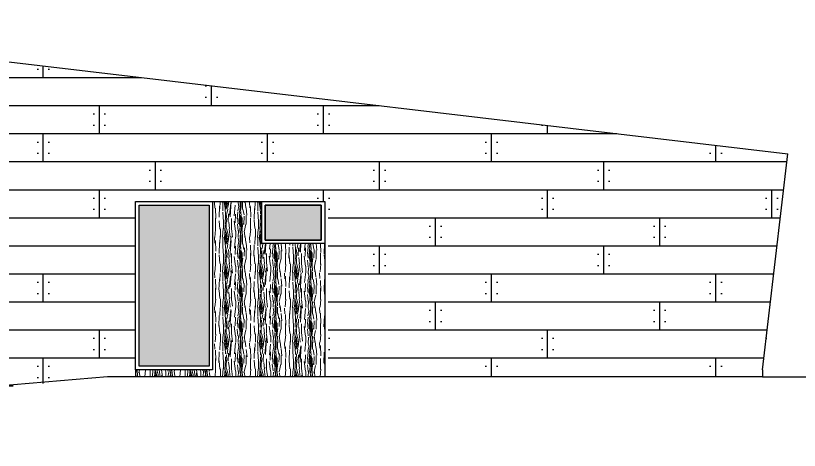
# Model space of a CAD drawing. Header units: millimetres. Extents: x 589 to 1175, y -455 to -172.
# Drawn here: x 1028.41 to 1039.59, y -362.04 to -355.84 of the extents above; entities that cross this region are included whole.
import ezdxf

# ---------------------------------------------------------------- set-up
doc = ezdxf.new("R2010")
doc.units = ezdxf.units.MM
doc.layers.add('FLOATING-WINDOWS', color=2, linetype='Continuous', plot=False)
for name, color, linetype in [('pohled', 4, 'Continuous'), ('SRAFA', 251, 'Continuous'), ('srafa fasada', 253, 'Continuous'), ('ZDIVO', 1, 'Continuous')]:
    doc.layers.add(name, color=color, linetype=linetype)

msp = doc.modelspace()

# ---------------------------------------------------------------- hatches: boundary and pattern name
at = {"layer": 'FLOATING-WINDOWS'}
h = msp.add_hatch(dxfattribs=at)
h.set_pattern_fill('WOODS_BOARD_WIDENAILS', color=256, scale=0.2, style=0, pattern_type=2)
h.set_pattern_definition([(0, (0, 0.08000000000000002), (0, 0.4), []), (90, (0, 0.08000000000000002), (-0.7999999999999999, 0.8), [0.4, -2.8]), (90, (0.08000000000000002, 0.2), (-0.7999999999999999, 0.8), [0, -0.16, 0, -3.04]), (90, (3.12, 0.2), (-0.7999999999999999, 0.8), [0, -0.16, 0, -3.04]), (90, (1.6, 0.48), (-0.7999999999999999, 0.8), [0.4, -2.8]), (90, (1.52, 0.6000000000000001), (-0.7999999999999999, 0.8), [0, -0.16, 0, -3.04]), (90, (1.68, 0.6000000000000001), (-0.7999999999999999, 0.8), [0, -0.16, 0, -3.04])])
h.paths.add_polyline_path([(1030.118099192141, -358.5888831778194), (1030.118099192141, -358.4888831778185), (1030.918099192141, -358.4888831778193), (1031.668099192141, -358.4888831778193), (1032.868099192141, -358.4888831778193), (1032.868099192141, -359.088883177819), (1032.868099192141, -360.9888831778192), (1039.068099192141, -360.988883177819), (1039.068099192141, -360.8888831778172), (1039.431490748027, -357.8074680812033), (1028.168099192141, -356.47917531514), (1028.168099192141, -358.4888831778193), (1028.168099192141, -359.0888831778191), (1026.718099192141, -359.0888831778191), (1026.718099192141, -358.4888831778193), (1026.718099192141, -356.3081766864201), (1022.718099192141, -355.8364563313307), (1022.718099192141, -359.6388831778193), (1026.568099192141, -361.2534831778189), (1030.118099192138, -360.988883177832), (1030.118099192141, -360.8888831778189)])
at = {"layer": 'SRAFA', "lineweight": 9}
h = msp.add_hatch(dxfattribs=at)
h.set_pattern_fill('WOOD_5,_O', color=253, scale=0.5, angle=90, pattern_type=2)
h.set_pattern_definition([(79.69520000000003, (-0.385, 0.155), (0.4999974377679955, 3.000000480423951), [0.05590149999999999, -5.534267999999999]), (90, (-0.375, 0.21), (-0.4999999999999999, 0.5), [0.055, -0.445]), (108.4349, (-0.375, 0.265), (-0.4999992016113539, 1.000000217296481), [0.04743399999999999, -1.5337045]), (262.875, (-0.39, 0.31), (0.4999991409469829, 3.500000189922643), [0.0403115, -3.9908175]), (264.8056, (-0.395, 0.27), (0.4999976123497257, 5.000000335022446), [0.055227, -5.4674535]), (284.0362, (-0.4, 0.215), (0.4999990286806224, -1.50000027299487), [0.06184650000000001, -1.999706]), (99.46229999999998, (-0.385, 0.195), (-0.4999990696012175, 2.500000386847653), [0.030414, -3.0109675]), (83.65980000000005, (-0.39, 0.225), (-0.5000007894798473, -3.999999701303211), [0.045277, -4.4824155]), (275.7106, (-0.385, 0.27), (0.5000006573331458, -4.499999711747927), [0.0502495, -4.974688499999999]), (258.6901, (-0.38, 0.22), (0.4999988160808031, 2.000000376115476), [0.025495, -2.524014499999999]), (84.80560000000003, (-0.38, 0.11), (-0.499997612349724, -5.000000335022446), [0.055227, -5.4674535]), (78.69009999999997, (-0.375, 0.165), (-0.4999988160808043, -2.000000376115476), [0.05099, -2.4985195]), (90, (-0.365, 0.215), (-0.4999999999999999, 0.5), [0.06, -0.44]), (110.556, (-0.365, 0.275), (-0.9999979982107935, 2.500000922271211), [0.04272, -4.229282]), (93.81409999999997, (-0.38, 0.315), (-0.5000030619868508, 6.999999670723153), [0.0751665, -7.4414815]), (84.80560000000003, (-0.385, 0.39), (-0.499997612349724, -5.000000335022446), [0.055227, -5.4674535]), (90, (-0.38, 0.445), (-0.4999999999999999, 0.5), [0.055, -0.445]), (95.19439999999999, (-0.38, 2.326828918379971e-17), (-0.4999976123497243, 5.000000335022446), [0.05522699999999999, -5.4674535]), (84.80560000000003, (-0.385, 0.05500000000000002), (-0.499997612349724, -5.000000335022446), [0.055227, -5.4674535]), (90, (-0.39, 2.388061258337339e-17), (-0.4999999999999999, 0.5), [0.03, -0.47]), (95.19439999999999, (-0.39, 0.03000000000000002), (-0.4999976123497243, 5.000000335022446), [0.05522699999999999, -5.4674535]), (90, (-0.395, 0.08500000000000003), (-0.4999999999999999, 0.5), [0.05, -0.45]), (100.3048, (-0.395, 0.135), (0.4999974377679963, -3.000000480423951), [0.0559015, -5.534268]), (95.19439999999999, (-0.405, 0.19), (-0.4999976123497243, 5.000000335022446), [0.05522699999999999, -5.4674535]), (84.80560000000003, (-0.41, 0.245), (-0.499997612349724, -5.000000335022446), [0.055227, -5.4674535]), (84.80560000000003, (-0.405, 0.3), (-0.499997612349724, -5.000000335022446), [0.055227, -5.4674535]), (81.86989999999993, (-0.4, 0.355), (-0.4999996779077748, -2.99999988823056), [0.07071049999999998, -3.464823]), (90, (-0.39, 0.425), (-0.4999999999999999, 0.5), [0.075, -0.425]), (77.47120000000001, (-0.08999999999999997, 0.405), (0.4999998015224461, 2.500000160204548), [0.0460975, -4.5636745]), (84.28939999999999, (-0.07999999999999997, 0.45), (-0.5000006573331459, -4.499999711747927), [0.0502495, -4.9746885]), (98.1301, (-0.08999999999999997, 0.405), (-0.4999996779077715, 2.999999888230561), [0.0353555, -3.500178500000001]), (99.46229999999998, (-0.09499999999999997, 0.44), (-0.4999990696012175, 2.500000386847653), [0.0608275, -2.9805535]), (90, (-0.105, 6.429395695523604e-18), (-0.4999999999999999, 0.5), [0.06, -0.44]), (80.5377, (-0.105, 0.06), (-0.4999990696012188, -2.500000386847653), [0.030414, -3.0109675]), (291.8014, (-0.1, 0.09), (-0.4999999552503244, 1.500000136505385), [0.026926, -2.6656565]), (282.9946, (-0.09, 0.065), (-0.9999987887891729, 4.500000383874698), [0.0667085, -6.6041235]), (82.87500000000001, (-0.08999999999999997, 0.46), (-0.4999991409469834, -3.500000189922643), [0.0403115, -3.9908175]), (97.12499999999997, (-0.08999999999999997, 0.46), (-0.4999991409469827, 3.500000189922643), [0.0403115, -3.9908175]), (90, (-0.095, 5.817072295949928e-18), (-0.4999999999999999, 0.5), [0.04, -0.46]), (284.0362, (-0.095, 0.04000000000000001), (0.4999990286806224, -1.50000027299487), [0.041231, -2.020322]), (86.63350000000004, (-0.11, 0.11), (-0.5000054816772421, -7.999999660984349), [0.08514699999999999, -8.429546499999997]), (87.70940000000003, (-0.105, 0.195), (-0.4999978765629138, -12.00000006458787), [0.1251, -12.384896]), (93.17979999999999, (-0.09999999999999999, 0.32), (-0.4999955211631543, 8.500000251349748), [0.090139, -8.9237395]), (99.46229999999998, (-0.105, 0.41), (-0.4999990696012175, 2.500000386847653), [0.0912415, -2.95014]), (100.3048, (-0.06, 3.673940397442059e-18), (0.4999974377679963, -3.000000480423951), [0.0559015, -5.534268]), (105.9454, (-0.07, 0.05500000000000001), (0.4999999446481898, -2.000000063326076), [0.072801, -3.567254]), (90, (-0.08999999999999998, 0.125), (-0.4999999999999999, 0.5), [0.065, -0.435]), (81.86989999999993, (-0.08999999999999998, 0.19), (-0.4999996779077748, -2.99999988823056), [0.07071049999999998, -3.464823]), (93.57629999999997, (-0.07999999999999999, 0.26), (-0.4999953586658735, 7.500000327167049), [0.08015599999999999, -7.9354535]), (81.25380000000001, (-0.08499999999999998, 0.34), (0.5000020985287653, 3.499999668178174), [0.06576449999999999, -6.510708499999999]), (75.96380000000005, (-0.07499999999999997, 0.405), (-0.4999990286806225, -1.50000027299487), [0.06184650000000001, -1.999706]), (90, (-0.05999999999999997, 0.465), (-0.4999999999999999, 0.5), [0.035, -0.465]), (264.8056, (-0.11, 0.11), (0.4999976123497257, 5.000000335022446), [0.1104535, -5.412227]), (85.23639999999997, (-0.14, 8.572527594031473e-18), (-0.4999957663306313, -5.500000473159792), [0.120416, -5.9003815]), (90, (-0.13, 0.12), (-0.4999999999999999, 0.5), [0.115, -0.385]), (94.0856, (-0.13, 0.235), (-0.4999980661770862, 6.500000074507417), [0.1403565, -6.877477499999999]), (90, (-0.14, 0.375), (-0.4999999999999999, 0.5), [0.125, -0.375]), (97.12499999999997, (-0.035, 2.143131898507868e-18), (-0.4999991409469827, 3.500000189922643), [0.120934, -3.910195]), (96.3402, (-0.05, 0.12), (-0.5000007894798466, 3.999999701303211), [0.090554, -4.437138500000001]), (87.51039999999999, (-0.05999999999999998, 0.21), (-0.5000089326348961, -10.99999973985271), [0.1151085, -11.395756]), (83.48020000000005, (-0.05499999999999998, 0.325), (-1.499999762621864, -12.9999998954368), [0.176139, -17.437776]), (93.01279999999997, (-0.36, 2.204364238465236e-17), (-0.5000020524395393, 9.000000005848694), [0.0951315, -9.418017499999998]), (81.86989999999993, (-0.365, 0.09500000000000003), (-0.4999996779077748, -2.99999988823056), [0.106066, -3.429468]), (87.6141, (-0.35, 0.2), (-0.4999913852802193, -11.50000026193722), [0.120104, -11.890308]), (100.6197, (-0.345, 0.32), (1.000004041559186, -5.499999202309083), [0.08139400000000001, -8.058016]), (90, (-0.36, 0.4), (-0.4999999999999999, 0.5), [0.1, -0.4]), (86.82020000000004, (-0.42, 2.571758278209442e-17), (-0.4999955211631542, -8.500000251349748), [0.09013899999999998, -8.923739499999998]), (96.00899999999999, (-0.415, 0.09000000000000002), (0.4999996587409213, -4.99999987545302), [0.09552499999999998, -9.456961499999998]), (96.7098, (-0.425, 0.185), (0.4999969406220158, -4.500000498875653), [0.085586, -8.473035000000001]), (84.28939999999999, (-0.435, 0.27), (-0.5000006573331459, -4.499999711747927), [0.100499, -4.924439]), (77.90519999999998, (-0.425, 0.37), (-1.000003366743933, -4.499999300806951), [0.071589, -7.0873215]), (99.46229999999998, (-0.41, 0.44), (-0.4999990696012175, 2.500000386847653), [0.0608275, -2.9805535]), (93.81409999999997, (-0.325, 1.990051048614449e-17), (-0.5000030619868508, 6.999999670723153), [0.0751665, -7.4414815]), (77.19570000000002, (-0.33, 0.07500000000000001), (-1.500003693836551, -6.499998923441888), [0.112805, -11.167709]), (90, (-0.305, 0.185), (-0.4999999999999999, 0.5), [0.125, -0.375]), (95.44029999999997, (-0.305, 0.31), (0.499996685620634, -5.500000156104077), [0.105475, -10.4420365]), (96.7098, (-0.315, 0.415), (0.4999969406220158, -4.500000498875653), [0.085586, -8.473035000000001]), (90, (-0.455, 2.786071468060229e-17), (-0.4999999999999999, 0.5), [0.085, -0.415]), (98.1301, (-0.455, 0.08500000000000003), (-0.4999996779077715, 2.999999888230561), [0.1414215, -3.3941125]), (87.6141, (-0.475, 0.225), (-0.4999913852802193, -11.50000026193722), [0.120104, -11.890308]), (84.47250000000004, (-0.47, 0.345), (0.9999926898324766, 10.50000085969986), [0.155724, -15.4166875]), (96.8428, (0, 0), (1.000003998962377, -8.499999682739274), [0.125897, -12.4637815]), (90, (-0.01499999999999999, 0.125), (-0.4999999999999999, 0.5), [0.14, -0.36]), (86.34780000000005, (-0.01499999999999998, 0.265), (-0.999993649264215, -15.50000047110788), [0.235478, -23.3123455]), (90, (-0.175, 1.071565949253934e-17), (-0.4999999999999999, 0.5), [0.12, -0.38]), (94.76359999999998, (-0.175, 0.12), (-0.4999957663306298, 5.500000473159792), [0.120416, -5.9003815]), (88.15239999999996, (-0.185, 0.24), (-0.4999971698858643, -15.00000023215442), [0.1550805, -15.352982]), (87.2737, (-0.18, 0.395), (-0.4999980088635964, -10.00000014748673), [0.105119, -10.406779]), (84.80560000000003, (-0.255, 1.561424668912875e-17), (-0.499997612349724, -5.000000335022446), [0.1104535, -5.412227]), (90, (-0.245, 0.11), (-0.4999999999999999, 0.5), [0.16, -0.34]), (91.90919999999998, (-0.245, 0.27), (-0.500012120539104, 14.49999951578939), [0.1500835, -14.8582475]), (93.57629999999997, (-0.25, 0.42), (-0.4999953586658735, 7.500000327167049), [0.08015599999999999, -7.9354535])])
h.paths.add_polyline_path([(1032.818099192141, -359.088883177819), (1031.918099192141, -359.088883177819), (1031.918099192141, -358.4888831778193), (1031.218099192141, -358.4888831778193), (1031.218099192141, -360.888883177819), (1030.118099192141, -360.8888831778189), (1030.118099192138, -360.9888831778192), (1032.818099192141, -360.9888831778192)])
at = {"layer": 'srafa fasada'}
h = msp.add_hatch(color=256, dxfattribs=at)
h.paths.add_polyline_path([(1031.168099192141, -358.5388831778194), (1030.168099192141, -358.5388831778193), (1030.168099192141, -360.8388831778189), (1031.168099192141, -360.838883177819)])
h.paths.add_polyline_path([(1032.768099192141, -358.5388831778193), (1031.968099192141, -358.5388831778193), (1031.968099192141, -359.038883177819), (1032.768099192141, -359.038883177819)])

# ---------------------------------------------------------------- linework, layer by layer
at = {"layer": 'pohled'}
for p, q in [((1022.718099192141, -355.8364563313307), (1039.431490748027, -357.8074680812033)), ((1039.068099192141, -360.8888831778172), (1039.431490748027, -357.8074680812033)), ((1030.118099192141, -360.888883177819), (1030.118099192141, -358.4888831778194)), ((1030.118099192141, -358.4888831778193), (1031.218099192141, -358.4888831778193)), ((1031.218099192141, -358.4888831778194), (1031.218099192141, -360.888883177819)), ((1031.218099192141, -358.4888831778193), (1031.918099192141, -358.4888831778193)), ((1032.818099192141, -359.088883177819), (1032.818099192141, -360.9888831778192)), ((1030.118099192141, -360.8888831778189), (1030.118099192138, -360.9888831778191)), ((1039.068099192141, -360.888883177819), (1039.068099192141, -360.9888831778189))]:
    msp.add_line(p, q, dxfattribs=at)
for points in [[(1030.118099192141, -358.4888831778193), (1031.218099192141, -358.4888831778194), (1031.218099192141, -360.888883177819), (1030.118099192141, -360.8888831778189)], [(1030.168099192141, -358.5388831778193), (1031.168099192141, -358.5388831778194), (1031.168099192141, -360.838883177819), (1030.168099192141, -360.8388831778189)], [(1031.918099192141, -358.4888831778193), (1032.818099192141, -358.4888831778193), (1032.818099192141, -359.088883177819), (1031.918099192141, -359.088883177819)], [(1031.918099192141, -358.4888831778193), (1032.818099192141, -358.4888831778193), (1032.818099192141, -359.088883177819), (1031.918099192141, -359.088883177819)], [(1031.968099192141, -358.5388831778193), (1032.768099192141, -358.5388831778193), (1032.768099192141, -359.038883177819), (1031.968099192141, -359.038883177819)], [(1032.768099192141, -358.5388831778193), (1031.968099192141, -358.5388831778193), (1031.968099192141, -359.038883177819), (1032.768099192141, -359.038883177819)]]:
    msp.add_lwpolyline(points, close=True, dxfattribs=at)
at = {"layer": 'ZDIVO'}
for p, q in [((1029.718099192138, -360.9888831778192), (1017.218099192141, -362.0388831778189)), ((1039.068099192141, -360.988883177819), (1029.718099192138, -360.9888831778192)), ((1039.068099192141, -360.9888831778189), (1041.189250553582, -360.9888831778189))]:
    msp.add_line(p, q, dxfattribs=at)

doc.saveas('drawing.dxf')
